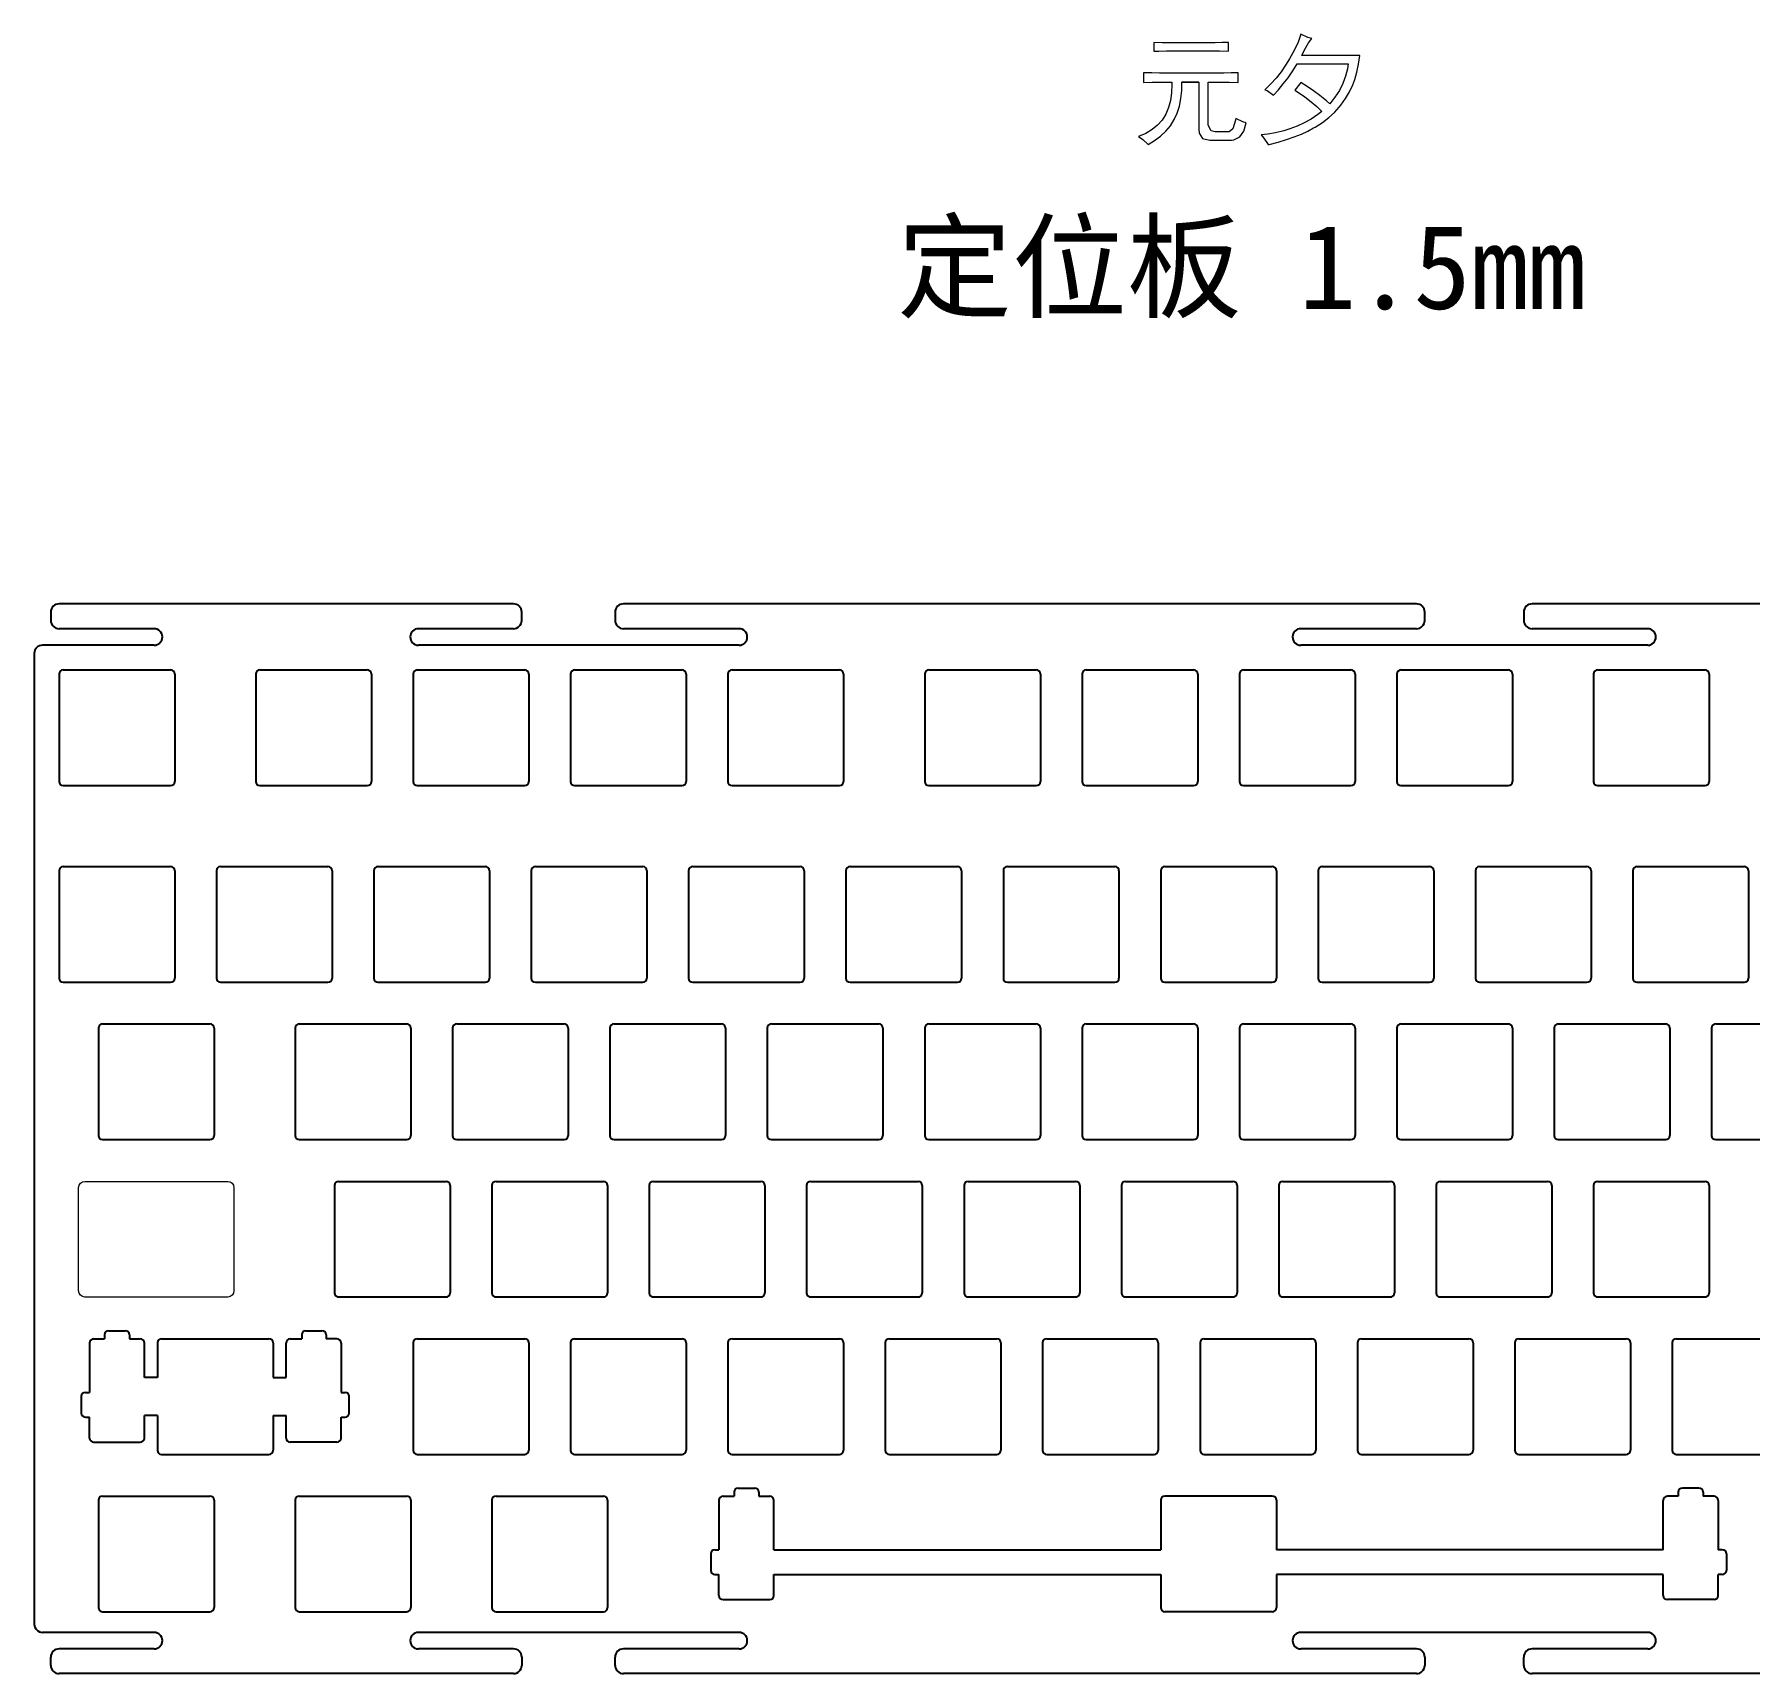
# Model space of a CAD drawing. Header units: millimetres. Extents: x 2270 to 2618, y 1811 to 2010.
# Drawn here: x 2269.5 to 2477.2, y 1811.5 to 2010 of the extents above; entities that cross this region are included whole.
import ezdxf

# ---------------------------------------------------------------- set-up
doc = ezdxf.new("R2010")
doc.units = ezdxf.units.MM
doc.layers.add('SUIT-00-06_PBL1', color=7, linetype='Continuous')
doc.styles.get("Standard").update_dxf_attribs({"font": 'arial.ttf'})

# ---------------------------------------------------------------- blocks, each defined once
blk = doc.blocks.new('block 72')
at = {"color": 7, "lineweight": 18}
blk.add_open_spline([(103.53, 179.04), (103.53, 179.04), (86.23, 179.04), (86.23, 179.04), (85.82, 179.04), (85.48, 178.7), (85.48, 178.29), (85.48, 178.29), (85.48, 165.79), (85.48, 165.79), (85.48, 165.37), (85.82, 165.04), (86.23, 165.04), (86.23, 165.04), (103.53, 165.04), (103.53, 165.04), (103.94, 165.04), (104.28, 165.37), (104.28, 165.79), (104.28, 165.79), (104.28, 178.29), (104.28, 178.29), (104.28, 178.7), (103.94, 179.04), (103.53, 179.04)], degree=3, knots=[0, 0, 0, 0, 1, 1, 1, 2, 2, 2, 3, 3, 3, 4, 4, 4, 5, 5, 5, 6, 6, 6, 7, 7, 7, 8, 8, 8, 8], dxfattribs=at)

msp = doc.modelspace()

# ---------------------------------------------------------------- linework, layer by layer
for p, q in [((2272.51, 1932.5), (2272.51, 1919.5)), ((2273.01, 1933), (2286.01, 1933)), ((2286.51, 1932.5), (2286.51, 1919.5)), ((2296.32, 1932.5), (2296.32, 1919.5)), ((2296.82, 1933), (2309.82, 1933)), ((2310.32, 1932.5), (2310.32, 1919.5)), ((2315.37, 1932.5), (2315.37, 1919.5)), ((2315.87, 1933), (2328.87, 1933)), ((2329.37, 1932.5), (2329.37, 1919.5)), ((2334.42, 1932.5), (2334.42, 1919.5)), ((2334.92, 1933), (2347.92, 1933)), ((2348.42, 1932.5), (2348.42, 1919.5)), ((2353.47, 1932.5), (2353.47, 1919.5)), ((2353.97, 1933), (2366.97, 1933)), ((2367.47, 1932.5), (2367.47, 1919.5)), ((2377.29, 1932.5), (2377.29, 1919.5)), ((2377.79, 1933), (2390.79, 1933)), ((2391.29, 1932.5), (2391.29, 1919.5)), ((2396.34, 1932.5), (2396.34, 1919.5)), ((2396.84, 1933), (2409.84, 1933)), ((2410.34, 1932.5), (2410.34, 1919.5)), ((2415.39, 1932.5), (2415.39, 1919.5)), ((2415.89, 1933), (2428.89, 1933)), ((2429.39, 1932.5), (2429.39, 1919.5)), ((2434.44, 1932.5), (2434.44, 1919.5)), ((2434.94, 1933), (2447.94, 1933)), ((2448.44, 1932.5), (2448.44, 1919.5)), ((2458.25, 1932.5), (2458.25, 1919.5)), ((2458.75, 1933), (2471.75, 1933)), ((2472.25, 1932.5), (2472.25, 1919.5)), ((2273.01, 1919), (2286.01, 1919)), ((2296.82, 1919), (2309.82, 1919)), ((2315.87, 1919), (2328.87, 1919)), ((2334.92, 1919), (2347.92, 1919)), ((2353.97, 1919), (2366.97, 1919)), ((2377.79, 1919), (2390.79, 1919)), ((2396.84, 1919), (2409.84, 1919)), ((2415.89, 1919), (2428.89, 1919)), ((2434.94, 1919), (2447.94, 1919)), ((2458.75, 1919), (2471.75, 1919)), ((2272.51, 1908.69), (2272.51, 1895.69)), ((2273.01, 1909.19), (2286.01, 1909.19)), ((2286.51, 1908.69), (2286.51, 1895.69)), ((2291.56, 1908.69), (2291.56, 1895.69)), ((2292.06, 1909.19), (2305.06, 1909.19)), ((2305.56, 1908.69), (2305.56, 1895.69)), ((2310.61, 1908.69), (2310.61, 1895.69)), ((2311.11, 1909.19), (2324.11, 1909.19)), ((2324.61, 1908.69), (2324.61, 1895.69)), ((2329.66, 1908.69), (2329.66, 1895.69)), ((2330.16, 1909.19), (2343.16, 1909.19)), ((2343.66, 1908.69), (2343.66, 1895.69)), ((2348.71, 1908.69), (2348.71, 1895.69)), ((2349.21, 1909.19), (2362.21, 1909.19)), ((2362.71, 1908.69), (2362.71, 1895.69)), ((2367.76, 1908.69), (2367.76, 1895.69)), ((2368.26, 1909.19), (2381.26, 1909.19)), ((2381.76, 1908.69), (2381.76, 1895.69)), ((2386.81, 1908.69), (2386.81, 1895.69)), ((2387.31, 1909.19), (2400.31, 1909.19)), ((2400.81, 1908.69), (2400.81, 1895.69)), ((2405.86, 1908.69), (2405.86, 1895.69)), ((2406.36, 1909.19), (2419.36, 1909.19)), ((2419.86, 1908.69), (2419.86, 1895.69)), ((2424.91, 1908.69), (2424.91, 1895.69)), ((2425.41, 1909.19), (2438.41, 1909.19)), ((2438.91, 1908.69), (2438.91, 1895.69)), ((2443.96, 1908.69), (2443.96, 1895.69)), ((2444.46, 1909.19), (2457.46, 1909.19)), ((2457.96, 1908.69), (2457.96, 1895.69)), ((2463.01, 1908.69), (2463.01, 1895.69)), ((2463.51, 1909.19), (2476.51, 1909.19)), ((2477.01, 1908.69), (2477.01, 1895.69)), ((2273.01, 1895.19), (2286.01, 1895.19)), ((2292.06, 1895.19), (2305.06, 1895.19)), ((2311.11, 1895.19), (2324.11, 1895.19)), ((2330.16, 1895.19), (2343.16, 1895.19)), ((2349.21, 1895.19), (2362.21, 1895.19)), ((2368.26, 1895.19), (2381.26, 1895.19)), ((2387.31, 1895.19), (2400.31, 1895.19)), ((2406.36, 1895.19), (2419.36, 1895.19)), ((2425.41, 1895.19), (2438.41, 1895.19)), ((2444.46, 1895.19), (2457.46, 1895.19)), ((2463.51, 1895.19), (2476.51, 1895.19)), ((2277.27, 1889.64), (2277.27, 1876.64)), ((2277.77, 1890.14), (2290.77, 1890.14)), ((2291.27, 1889.64), (2291.27, 1876.64)), ((2301.09, 1889.64), (2301.09, 1876.64)), ((2301.59, 1890.14), (2314.59, 1890.14)), ((2315.09, 1889.64), (2315.09, 1876.64)), ((2320.14, 1889.64), (2320.14, 1876.64)), ((2320.64, 1890.14), (2333.64, 1890.14)), ((2334.14, 1889.64), (2334.14, 1876.64)), ((2339.19, 1889.64), (2339.19, 1876.64)), ((2339.69, 1890.14), (2352.69, 1890.14)), ((2353.19, 1889.64), (2353.19, 1876.64)), ((2358.24, 1889.64), (2358.24, 1876.64)), ((2358.74, 1890.14), (2371.74, 1890.14)), ((2372.24, 1889.64), (2372.24, 1876.64)), ((2377.29, 1889.64), (2377.29, 1876.64)), ((2377.79, 1890.14), (2390.79, 1890.14)), ((2391.29, 1889.64), (2391.29, 1876.64)), ((2396.34, 1889.64), (2396.34, 1876.64)), ((2396.84, 1890.14), (2409.84, 1890.14)), ((2410.34, 1889.64), (2410.34, 1876.64)), ((2415.39, 1889.64), (2415.39, 1876.64)), ((2415.89, 1890.14), (2428.89, 1890.14)), ((2429.39, 1889.64), (2429.39, 1876.64)), ((2434.44, 1889.64), (2434.44, 1876.64)), ((2434.94, 1890.14), (2447.94, 1890.14)), ((2448.44, 1889.64), (2448.44, 1876.64)), ((2453.49, 1889.64), (2453.49, 1876.64)), ((2453.99, 1890.14), (2466.99, 1890.14)), ((2467.49, 1889.64), (2467.49, 1876.64)), ((2472.54, 1889.64), (2472.54, 1876.64)), ((2473.04, 1890.14), (2486.04, 1890.14)), ((2277.77, 1876.14), (2290.77, 1876.14)), ((2301.59, 1876.14), (2314.59, 1876.14)), ((2320.64, 1876.14), (2333.64, 1876.14)), ((2339.69, 1876.14), (2352.69, 1876.14)), ((2358.74, 1876.14), (2371.74, 1876.14)), ((2377.79, 1876.14), (2390.79, 1876.14)), ((2396.84, 1876.14), (2409.84, 1876.14)), ((2415.89, 1876.14), (2428.89, 1876.14)), ((2434.94, 1876.14), (2447.94, 1876.14)), ((2453.99, 1876.14), (2466.99, 1876.14)), ((2473.04, 1876.14), (2486.04, 1876.14)), ((2306.35, 1871.09), (2319.35, 1871.09)), ((2325.4, 1871.09), (2338.4, 1871.09)), ((2344.45, 1871.09), (2357.45, 1871.09)), ((2363.5, 1871.09), (2376.5, 1871.09)), ((2382.55, 1871.09), (2395.55, 1871.09)), ((2401.6, 1871.09), (2414.6, 1871.09)), ((2420.65, 1871.09), (2433.65, 1871.09)), ((2439.7, 1871.09), (2452.7, 1871.09)), ((2458.75, 1871.09), (2471.75, 1871.09)), ((2305.85, 1870.59), (2305.85, 1857.59)), ((2319.85, 1870.59), (2319.85, 1857.59)), ((2324.9, 1870.59), (2324.9, 1857.59)), ((2338.9, 1870.59), (2338.9, 1857.59)), ((2343.95, 1870.59), (2343.95, 1857.59)), ((2357.95, 1870.59), (2357.95, 1857.59)), ((2363, 1870.59), (2363, 1857.59)), ((2377, 1870.59), (2377, 1857.59)), ((2382.05, 1870.59), (2382.05, 1857.59)), ((2396.05, 1870.59), (2396.05, 1857.59)), ((2401.1, 1870.59), (2401.1, 1857.59)), ((2415.1, 1870.59), (2415.1, 1857.59)), ((2420.15, 1870.59), (2420.15, 1857.59)), ((2434.15, 1870.59), (2434.15, 1857.59)), ((2439.2, 1870.59), (2439.2, 1857.59)), ((2453.2, 1870.59), (2453.2, 1857.59)), ((2458.25, 1870.59), (2458.25, 1857.59)), ((2472.25, 1870.59), (2472.25, 1857.59)), ((2306.35, 1857.09), (2319.35, 1857.09)), ((2325.4, 1857.09), (2338.4, 1857.09)), ((2344.45, 1857.09), (2357.45, 1857.09)), ((2363.5, 1857.09), (2376.5, 1857.09)), ((2382.55, 1857.09), (2395.55, 1857.09)), ((2401.6, 1857.09), (2414.6, 1857.09)), ((2420.65, 1857.09), (2433.65, 1857.09)), ((2439.7, 1857.09), (2452.7, 1857.09)), ((2458.75, 1857.09), (2471.75, 1857.09)), ((2278.02, 1852.51), (2278.02, 1852.01)), ((2278.52, 1853.01), (2280.52, 1853.01)), ((2281.02, 1852.51), (2281.02, 1852.01)), ((2301.88, 1852.51), (2301.88, 1852.02)), ((2302.38, 1853.01), (2304.32, 1853.01)), ((2304.82, 1852.51), (2304.82, 1852.01)), ((2276.19, 1851.51), (2276.19, 1845.54)), ((2276.69, 1852.01), (2278.02, 1852.01)), ((2281.02, 1852.01), (2282.34, 1852.01)), ((2282.84, 1847.34), (2282.84, 1851.51)), ((2284.42, 1851.54), (2284.42, 1847.34)), ((2284.92, 1852.04), (2297.92, 1852.04)), ((2298.42, 1851.54), (2298.42, 1847.34)), ((2299.99, 1847.34), (2299.99, 1851.52)), ((2300.49, 1852.02), (2301.88, 1852.02)), ((2306.14, 1852.01), (2304.82, 1852.01)), ((2306.64, 1851.51), (2306.64, 1845.54)), ((2315.37, 1851.54), (2315.37, 1838.54)), ((2315.87, 1852.04), (2328.87, 1852.04)), ((2329.37, 1851.54), (2329.37, 1838.54)), ((2334.42, 1851.54), (2334.42, 1838.54)), ((2334.92, 1852.04), (2347.92, 1852.04)), ((2348.42, 1851.54), (2348.42, 1838.54)), ((2353.47, 1851.54), (2353.47, 1838.54)), ((2353.97, 1852.04), (2366.97, 1852.04)), ((2367.47, 1851.54), (2367.47, 1838.54)), ((2372.52, 1851.54), (2372.52, 1838.54)), ((2373.02, 1852.04), (2386.02, 1852.04)), ((2386.52, 1851.54), (2386.52, 1838.54)), ((2391.57, 1851.54), (2391.57, 1838.54)), ((2392.07, 1852.04), (2405.07, 1852.04)), ((2405.57, 1851.54), (2405.57, 1838.54)), ((2410.62, 1851.54), (2410.62, 1838.54)), ((2411.12, 1852.04), (2424.12, 1852.04)), ((2424.62, 1851.54), (2424.62, 1838.54)), ((2429.67, 1851.54), (2429.67, 1838.54)), ((2430.17, 1852.04), (2443.17, 1852.04)), ((2443.67, 1851.54), (2443.67, 1838.54)), ((2448.72, 1851.54), (2448.72, 1838.54)), ((2449.22, 1852.04), (2462.22, 1852.04)), ((2462.72, 1851.54), (2462.72, 1838.54)), ((2467.77, 1851.54), (2467.77, 1838.54)), ((2468.27, 1852.04), (2481.27, 1852.04)), ((2284.42, 1847.34), (2282.84, 1847.34)), ((2298.42, 1847.34), (2299.99, 1847.34)), ((2275.19, 1845.04), (2275.19, 1843.04)), ((2275.69, 1845.54), (2276.19, 1845.54)), ((2306.64, 1845.54), (2307.14, 1845.54)), ((2307.64, 1843.04), (2307.64, 1845.04)), ((2275.69, 1842.54), (2276.19, 1842.54)), ((2276.19, 1840.01), (2276.19, 1842.54)), ((2284.42, 1842.74), (2282.84, 1842.74)), ((2282.84, 1840.01), (2282.84, 1842.74)), ((2284.42, 1842.74), (2284.42, 1838.54)), ((2298.42, 1842.74), (2299.99, 1842.74)), ((2298.42, 1842.74), (2298.42, 1838.54)), ((2299.99, 1840.01), (2299.99, 1842.74)), ((2306.64, 1840.01), (2306.64, 1842.54)), ((2306.64, 1842.54), (2307.14, 1842.54)), ((2276.69, 1839.51), (2282.34, 1839.51)), ((2284.92, 1838.04), (2297.92, 1838.04)), ((2306.14, 1839.51), (2300.49, 1839.51)), ((2315.87, 1838.04), (2328.87, 1838.04)), ((2334.92, 1838.04), (2347.92, 1838.04)), ((2353.97, 1838.04), (2366.97, 1838.04)), ((2373.02, 1838.04), (2386.02, 1838.04)), ((2392.07, 1838.04), (2405.07, 1838.04)), ((2411.12, 1838.04), (2424.12, 1838.04)), ((2430.17, 1838.04), (2443.17, 1838.04)), ((2449.22, 1838.04), (2462.22, 1838.04)), ((2468.27, 1838.04), (2481.27, 1838.04)), ((2354.71, 1833.96), (2356.71, 1833.96)), ((2471.01, 1833.96), (2469.01, 1833.96)), ((2277.27, 1832.49), (2277.27, 1819.49)), ((2277.77, 1832.99), (2290.77, 1832.99)), ((2291.27, 1832.49), (2291.27, 1819.49)), ((2301.09, 1832.49), (2301.09, 1819.49)), ((2301.59, 1832.99), (2314.59, 1832.99)), ((2315.09, 1832.49), (2315.09, 1819.49)), ((2324.9, 1832.49), (2324.9, 1819.49)), ((2325.4, 1832.99), (2338.4, 1832.99)), ((2338.9, 1832.49), (2338.9, 1819.49)), ((2352.39, 1832.46), (2352.39, 1826.49)), ((2352.89, 1832.96), (2354.21, 1832.96)), ((2354.21, 1833.46), (2354.21, 1832.96)), ((2357.21, 1833.46), (2357.21, 1832.96)), ((2357.21, 1832.96), (2358.54, 1832.96)), ((2359.04, 1826.49), (2359.04, 1832.46)), ((2405.86, 1832.49), (2405.86, 1826.49)), ((2419.36, 1832.99), (2406.36, 1832.99)), ((2419.86, 1832.49), (2419.86, 1826.49)), ((2466.69, 1826.49), (2466.69, 1832.46)), ((2468.51, 1832.96), (2467.19, 1832.96)), ((2468.51, 1833.46), (2468.51, 1832.96)), ((2471.51, 1833.46), (2471.51, 1832.96)), ((2472.84, 1832.96), (2471.51, 1832.96)), ((2473.34, 1832.46), (2473.34, 1826.49)), ((2351.39, 1825.99), (2351.39, 1823.99)), ((2351.89, 1826.49), (2352.39, 1826.49)), ((2359.04, 1826.49), (2405.86, 1826.49)), ((2466.69, 1826.49), (2419.86, 1826.49)), ((2473.84, 1826.49), (2473.34, 1826.49)), ((2474.34, 1825.99), (2474.34, 1823.99)), ((2351.89, 1823.49), (2352.39, 1823.49)), ((2352.39, 1820.96), (2352.39, 1823.49)), ((2359.04, 1820.96), (2359.04, 1823.49)), ((2359.04, 1823.49), (2405.86, 1823.49)), ((2405.86, 1823.49), (2405.86, 1819.49)), ((2419.86, 1823.49), (2419.86, 1819.49)), ((2466.69, 1823.49), (2419.86, 1823.49)), ((2466.69, 1820.96), (2466.69, 1823.49)), ((2473.34, 1820.96), (2473.34, 1823.49)), ((2473.84, 1823.49), (2473.34, 1823.49)), ((2277.77, 1818.99), (2290.77, 1818.99)), ((2301.59, 1818.99), (2314.59, 1818.99)), ((2325.4, 1818.99), (2338.4, 1818.99)), ((2352.89, 1820.46), (2358.54, 1820.46)), ((2419.36, 1818.99), (2406.36, 1818.99)), ((2472.84, 1820.46), (2467.19, 1820.46))]:
    msp.add_line(p, q)
at = {"color": 7, "lineweight": 0}
for points in [[(2405.04, 2008.98), (2405.04, 2007.9), (2405.65, 2007.93), (2406.57, 2007.95), (2412.46, 2007.95)], [(2406.52, 2008.92), (2406.04, 2008.93), (2405.04, 2008.98)], [(2414.08, 2008.98), (2413.3, 2008.95), (2412.46, 2008.92), (2406.52, 2008.92)], [(2412.46, 2007.95), (2412.99, 2007.95), (2414.08, 2007.9), (2414.08, 2008.98)], [(2422.83, 2009.96), (2422.76, 2009.73), (2422.48, 2009), (2422.05, 2008.09), (2421.46, 2006.97)], [(2427.65, 2001.37), (2428.24, 2002.18), (2428.72, 2003.01), (2429.12, 2003.83), (2429.35, 2004.47), (2429.59, 2005.36), (2429.81, 2006.33), (2429.97, 2007.39), (2422.94, 2007.39), (2423.24, 2008), (2423.76, 2008.93), (2424.14, 2009.45), (2423.65, 2009.56), (2422.83, 2009.96)], [(2421.46, 2006.97), (2420.98, 2006.2), (2420.44, 2005.41), (2419.84, 2004.65), (2419.18, 2003.94), (2418.48, 2003.25), (2418.74, 2003.14), (2419.51, 2002.58), (2420.11, 2003.22), (2420.7, 2003.94), (2421.28, 2004.7), (2421.84, 2005.53), (2422.36, 2006.4), (2428.56, 2006.4)], [(2428.56, 2006.4), (2428.46, 2005.76), (2428.23, 2004.87), (2427.91, 2003.99), (2427.49, 2003.15), (2426.94, 2002.33), (2426.32, 2001.54)], [(2407.21, 2004.17), (2407.21, 2003.93), (2407.18, 2002.89), (2407.05, 2001.95), (2406.82, 2001.08), (2406.47, 2000.29), (2406.02, 1999.58), (2405.48, 1998.97), (2404.82, 1998.43), (2404.06, 1997.96), (2403.19, 1997.59), (2403.69, 1997.24), (2404.34, 1996.61), (2405.1, 1997.08), (2405.84, 1997.62), (2406.49, 1998.23), (2407.03, 1998.89), (2407.49, 1999.63), (2407.85, 2000.42), (2408.13, 2001.26), (2408.31, 2002.17), (2408.41, 2003.14), (2408.41, 2004.17), (2410.47, 2004.17)], [(2405.71, 2005.26), (2405.71, 2005.26), (2404.79, 2005.28), (2403.77, 2005.31)], [(2403.77, 2005.31), (2403.77, 2004.11), (2403.78, 2004.11), (2404.81, 2004.16), (2405.71, 2004.17), (2407.21, 2004.17)], [(2415.22, 2005.31), (2414.38, 2005.28), (2413.5, 2005.26), (2405.71, 2005.26)], [(2408.41, 2004.17), (2410.47, 2004.17)], [(2410.47, 2004.17), (2408.41, 2004.17), (2408.41, 2004.17)], [(2408.41, 2004.17), (2410.47, 2004.17), (2410.47, 1998.51), (2410.52, 1998)], [(2408.41, 2004.17), (2410.47, 2004.17), (2410.47, 1998.51), (2410.52, 1998)], [(2411.61, 2004.17), (2413.5, 2004.17)], [(2412.46, 1998.16), (2411.97, 1998.26), (2411.61, 1998.97), (2411.61, 2004.17)], [(2412.46, 1998.16), (2411.97, 1998.26), (2411.61, 1998.97), (2411.61, 2004.17)], [(2413.5, 2004.17), (2414.16, 2004.16), (2415.22, 2004.11), (2415.22, 2005.31)], [(2422.83, 2004.11), (2422.71, 2003.94), (2422.08, 2003.2), (2422.4, 2003.01), (2423.29, 2002.4), (2424.08, 2001.8), (2424.77, 2001.21), (2425.35, 2000.62), (2424.88, 2000.25), (2424.06, 1999.69), (2423.24, 1999.22), (2422.38, 1998.82), (2421.51, 1998.51), (2420.75, 1998.28), (2419.74, 1998.03), (2418.84, 1997.87), (2418.02, 1997.77), (2418.36, 1997.4), (2418.87, 1996.61), (2418.97, 1996.63), (2420.07, 1996.91), (2421.1, 1997.21), (2422.03, 1997.54), (2422.89, 1997.87), (2423.68, 1998.23), (2424.37, 1998.62), (2424.54, 1998.71), (2425.43, 1999.28), (2426.2, 1999.88), (2426.89, 2000.48), (2427.47, 2001.14), (2427.65, 2001.37)], [(2426.32, 2001.54), (2425.92, 2001.89), (2425.11, 2002.53), (2424.34, 2003.12), (2423.58, 2003.65), (2422.83, 2004.11)], [(2410.52, 1998), (2410.93, 1997.36), (2411.79, 1997.12), (2414.41, 1997.12), (2414.72, 1997.17), (2415.43, 1997.54), (2415.91, 1998.23), (2416.19, 1999.25), (2415.81, 1999.35), (2414.94, 1999.76)], [(2414.94, 1999.76), (2414.9, 1999.58), (2414.59, 1998.51), (2414.13, 1998.16), (2412.46, 1998.16)]]:
    msp.add_lwpolyline(points, dxfattribs=at)
for centre, radius, start, end in [((2284.01, 1937), 1, 270, 90), ((2316.01, 1937), 1, 90, 270), ((2354.82, 1937), 1, 270, 90), ((2422.82, 1937), 1, 90, 270), ((2464.81, 1937), 1, 270, 90), ((2273.01, 1932.5), 0.5, 90, 180), ((2286.01, 1932.5), 0.5, 360, 90), ((2296.82, 1932.5), 0.5, 90, 180), ((2309.82, 1932.5), 0.5, 360, 90), ((2315.87, 1932.5), 0.5, 90, 180), ((2328.87, 1932.5), 0.5, 360, 90), ((2334.92, 1932.5), 0.5, 90, 180), ((2347.92, 1932.5), 0.5, 360, 90), ((2353.97, 1932.5), 0.5, 90, 180), ((2366.97, 1932.5), 0.5, 360, 90), ((2377.79, 1932.5), 0.5, 90, 180), ((2390.79, 1932.5), 0.5, 360, 90), ((2396.84, 1932.5), 0.5, 90, 180), ((2409.84, 1932.5), 0.5, 360, 90), ((2415.89, 1932.5), 0.5, 90, 180), ((2428.89, 1932.5), 0.5, 360, 90), ((2434.94, 1932.5), 0.5, 90, 180), ((2447.94, 1932.5), 0.5, 360, 90), ((2458.75, 1932.5), 0.5, 90, 180), ((2471.75, 1932.5), 0.5, 360, 90), ((2273.01, 1919.5), 0.5, 180, 270), ((2286.01, 1919.5), 0.5, 270, 360), ((2296.82, 1919.5), 0.5, 180, 270), ((2309.82, 1919.5), 0.5, 270, 360), ((2315.87, 1919.5), 0.5, 180, 270), ((2328.87, 1919.5), 0.5, 270, 360), ((2334.92, 1919.5), 0.5, 180, 270), ((2347.92, 1919.5), 0.5, 270, 360), ((2353.97, 1919.5), 0.5, 180, 270), ((2366.97, 1919.5), 0.5, 270, 360), ((2377.79, 1919.5), 0.5, 180, 270), ((2390.79, 1919.5), 0.5, 270, 360), ((2396.84, 1919.5), 0.5, 180, 270), ((2409.84, 1919.5), 0.5, 270, 360), ((2415.89, 1919.5), 0.5, 180, 270), ((2428.89, 1919.5), 0.5, 270, 360), ((2434.94, 1919.5), 0.5, 180, 270), ((2447.94, 1919.5), 0.5, 270, 360), ((2458.75, 1919.5), 0.5, 180, 270), ((2471.75, 1919.5), 0.5, 270, 360), ((2273.01, 1908.69), 0.5, 90, 180), ((2286.01, 1908.69), 0.5, 360, 90), ((2292.06, 1908.69), 0.5, 90, 180), ((2305.06, 1908.69), 0.5, 360, 90), ((2311.11, 1908.69), 0.5, 90, 180), ((2324.11, 1908.69), 0.5, 360, 90), ((2330.16, 1908.69), 0.5, 90, 180), ((2343.16, 1908.69), 0.5, 360, 90), ((2349.21, 1908.69), 0.5, 90, 180), ((2362.21, 1908.69), 0.5, 360, 90), ((2368.26, 1908.69), 0.5, 90, 180), ((2381.26, 1908.69), 0.5, 360, 90), ((2387.31, 1908.69), 0.5, 90, 180), ((2400.31, 1908.69), 0.5, 360, 90), ((2406.36, 1908.69), 0.5, 90, 180), ((2419.36, 1908.69), 0.5, 360, 90), ((2425.41, 1908.69), 0.5, 90, 180), ((2438.41, 1908.69), 0.5, 360, 90), ((2444.46, 1908.69), 0.5, 90, 180), ((2457.46, 1908.69), 0.5, 360, 90), ((2463.51, 1908.69), 0.5, 90, 180), ((2476.51, 1908.69), 0.5, 360, 90), ((2273.01, 1895.69), 0.5, 180, 270), ((2286.01, 1895.69), 0.5, 270, 360), ((2292.06, 1895.69), 0.5, 180, 270), ((2305.06, 1895.69), 0.5, 270, 360), ((2311.11, 1895.69), 0.5, 180, 270), ((2324.11, 1895.69), 0.5, 270, 360), ((2330.16, 1895.69), 0.5, 180, 270), ((2343.16, 1895.69), 0.5, 270, 360), ((2349.21, 1895.69), 0.5, 180, 270), ((2362.21, 1895.69), 0.5, 270, 360), ((2368.26, 1895.69), 0.5, 180, 270), ((2381.26, 1895.69), 0.5, 270, 360), ((2387.31, 1895.69), 0.5, 180, 270), ((2400.31, 1895.69), 0.5, 270, 360), ((2406.36, 1895.69), 0.5, 180, 270), ((2419.36, 1895.69), 0.5, 270, 360), ((2425.41, 1895.69), 0.5, 180, 270), ((2438.41, 1895.69), 0.5, 270, 360), ((2444.46, 1895.69), 0.5, 180, 270), ((2457.46, 1895.69), 0.5, 270, 360), ((2463.51, 1895.69), 0.5, 180, 270), ((2476.51, 1895.69), 0.5, 270, 360), ((2277.77, 1889.64), 0.5, 90, 180), ((2290.77, 1889.64), 0.5, 360, 90), ((2301.59, 1889.64), 0.5, 90, 180), ((2314.59, 1889.64), 0.5, 360, 90), ((2320.64, 1889.64), 0.5, 90, 180), ((2333.64, 1889.64), 0.5, 360, 90), ((2339.69, 1889.64), 0.5, 90, 180), ((2352.69, 1889.64), 0.5, 360, 90), ((2358.74, 1889.64), 0.5, 90, 180), ((2371.74, 1889.64), 0.5, 360, 90), ((2377.79, 1889.64), 0.5, 90, 180), ((2390.79, 1889.64), 0.5, 360, 90), ((2396.84, 1889.64), 0.5, 90, 180), ((2409.84, 1889.64), 0.5, 360, 90), ((2415.89, 1889.64), 0.5, 90, 180), ((2428.89, 1889.64), 0.5, 360, 90), ((2434.94, 1889.64), 0.5, 90, 180), ((2447.94, 1889.64), 0.5, 360, 90), ((2453.99, 1889.64), 0.5, 90, 180), ((2466.99, 1889.64), 0.5, 360, 90), ((2473.04, 1889.64), 0.5, 90, 180), ((2277.77, 1876.64), 0.5, 180, 270), ((2290.77, 1876.64), 0.5, 270, 360), ((2301.59, 1876.64), 0.5, 180, 270), ((2314.59, 1876.64), 0.5, 270, 360), ((2320.64, 1876.64), 0.5, 180, 270), ((2333.64, 1876.64), 0.5, 270, 360), ((2339.69, 1876.64), 0.5, 180, 270), ((2352.69, 1876.64), 0.5, 270, 360), ((2358.74, 1876.64), 0.5, 180, 270), ((2371.74, 1876.64), 0.5, 270, 360), ((2377.79, 1876.64), 0.5, 180, 270), ((2390.79, 1876.64), 0.5, 270, 360), ((2396.84, 1876.64), 0.5, 180, 270), ((2409.84, 1876.64), 0.5, 270, 360), ((2415.89, 1876.64), 0.5, 180, 270), ((2428.89, 1876.64), 0.5, 270, 360), ((2434.94, 1876.64), 0.5, 180, 270), ((2447.94, 1876.64), 0.5, 270, 360), ((2453.99, 1876.64), 0.5, 180, 270), ((2466.99, 1876.64), 0.5, 270, 360), ((2473.04, 1876.64), 0.5, 180, 270), ((2306.35, 1870.59), 0.5, 90, 180), ((2319.35, 1870.59), 0.5, 360, 90), ((2325.4, 1870.59), 0.5, 90, 180), ((2338.4, 1870.59), 0.5, 360, 90), ((2344.45, 1870.59), 0.5, 90, 180), ((2357.45, 1870.59), 0.5, 360, 90), ((2363.5, 1870.59), 0.5, 90, 180), ((2376.5, 1870.59), 0.5, 360, 90), ((2382.55, 1870.59), 0.5, 90, 180), ((2395.55, 1870.59), 0.5, 360, 90), ((2401.6, 1870.59), 0.5, 90, 180), ((2414.6, 1870.59), 0.5, 360, 90), ((2420.65, 1870.59), 0.5, 90, 180), ((2433.65, 1870.59), 0.5, 360, 90), ((2439.7, 1870.59), 0.5, 90, 180), ((2452.7, 1870.59), 0.5, 360, 90), ((2458.75, 1870.59), 0.5, 90, 180), ((2471.75, 1870.59), 0.5, 360, 90), ((2306.35, 1857.59), 0.5, 180, 270), ((2319.35, 1857.59), 0.5, 270, 360), ((2325.4, 1857.59), 0.5, 180, 270), ((2338.4, 1857.59), 0.5, 270, 360), ((2344.45, 1857.59), 0.5, 180, 270), ((2357.45, 1857.59), 0.5, 270, 360), ((2363.5, 1857.59), 0.5, 180, 270), ((2376.5, 1857.59), 0.5, 270, 360), ((2382.55, 1857.59), 0.5, 180, 270), ((2395.55, 1857.59), 0.5, 270, 360), ((2401.6, 1857.59), 0.5, 180, 270), ((2414.6, 1857.59), 0.5, 270, 360), ((2420.65, 1857.59), 0.5, 180, 270), ((2433.65, 1857.59), 0.5, 270, 360), ((2439.7, 1857.59), 0.5, 180, 270), ((2452.7, 1857.59), 0.5, 270, 360), ((2458.75, 1857.59), 0.5, 180, 270), ((2471.75, 1857.59), 0.5, 270, 360), ((2278.52, 1852.51), 0.5, 90, 180), ((2280.52, 1852.51), 0.5, 0, 90), ((2302.38, 1852.51), 0.5, 90, 180), ((2304.32, 1852.51), 0.5, 0, 90), ((2276.69, 1851.51), 0.5, 90, 180), ((2282.34, 1851.51), 0.5, 0, 90), ((2284.92, 1851.54), 0.5, 90, 180), ((2297.92, 1851.54), 0.5, 0, 90), ((2300.49, 1851.52), 0.5, 90, 180), ((2306.14, 1851.51), 0.5, 0, 90), ((2315.87, 1851.54), 0.5, 90, 180), ((2328.87, 1851.54), 0.5, 360, 90), ((2334.92, 1851.54), 0.5, 90, 180), ((2347.92, 1851.54), 0.5, 360, 90), ((2353.97, 1851.54), 0.5, 90, 180), ((2366.97, 1851.54), 0.5, 360, 90), ((2373.02, 1851.54), 0.5, 90, 180), ((2386.02, 1851.54), 0.5, 360, 90), ((2392.07, 1851.54), 0.5, 90, 180), ((2405.07, 1851.54), 0.5, 360, 90), ((2411.12, 1851.54), 0.5, 90, 180), ((2424.12, 1851.54), 0.5, 360, 90), ((2430.17, 1851.54), 0.5, 90, 180), ((2443.17, 1851.54), 0.5, 360, 90), ((2449.22, 1851.54), 0.5, 90, 180), ((2462.22, 1851.54), 0.5, 360, 90), ((2468.27, 1851.54), 0.5, 90, 180), ((2275.69, 1845.04), 0.5, 90, 180), ((2307.14, 1845.04), 0.5, 360, 90), ((2275.69, 1843.04), 0.5, 180, 270), ((2307.14, 1843.04), 0.5, 270, 360), ((2276.69, 1840.01), 0.5, 180, 270), ((2282.34, 1840.01), 0.5, 270, 0), ((2300.49, 1840.01), 0.5, 180, 270), ((2306.14, 1840.01), 0.5, 270, 360), ((2284.92, 1838.54), 0.5, 180, 270), ((2297.92, 1838.54), 0.5, 270, 0), ((2315.87, 1838.54), 0.5, 180, 270), ((2328.87, 1838.54), 0.5, 270, 360), ((2334.92, 1838.54), 0.5, 180, 270), ((2347.92, 1838.54), 0.5, 270, 360), ((2353.97, 1838.54), 0.5, 180, 270), ((2366.97, 1838.54), 0.5, 270, 360), ((2373.02, 1838.54), 0.5, 180, 270), ((2386.02, 1838.54), 0.5, 270, 360), ((2392.07, 1838.54), 0.5, 180, 270), ((2405.07, 1838.54), 0.5, 270, 360), ((2411.12, 1838.54), 0.5, 180, 270), ((2424.12, 1838.54), 0.5, 270, 360), ((2430.17, 1838.54), 0.5, 180, 270), ((2443.17, 1838.54), 0.5, 270, 360), ((2449.22, 1838.54), 0.5, 180, 270), ((2462.22, 1838.54), 0.5, 270, 360), ((2468.27, 1838.54), 0.5, 180, 270), ((2354.71, 1833.46), 0.5, 90, 180), ((2356.71, 1833.46), 0.5, 0, 90), ((2469.01, 1833.46), 0.5, 90, 180), ((2471.01, 1833.46), 0.5, 0, 90), ((2277.77, 1832.49), 0.5, 90, 180), ((2290.77, 1832.49), 0.5, 360, 90), ((2301.59, 1832.49), 0.5, 90, 180), ((2314.59, 1832.49), 0.5, 360, 90), ((2325.4, 1832.49), 0.5, 90, 180), ((2338.4, 1832.49), 0.5, 360, 90), ((2352.89, 1832.46), 0.5, 90, 180), ((2358.54, 1832.46), 0.5, 0, 90), ((2406.36, 1832.49), 0.5, 90, 180), ((2419.36, 1832.49), 0.5, 0, 90), ((2467.19, 1832.46), 0.5, 90, 180), ((2472.84, 1832.46), 0.5, 0, 90), ((2351.89, 1825.99), 0.5, 90, 180), ((2473.84, 1825.99), 0.5, 0, 90), ((2351.89, 1823.99), 0.5, 180, 270), ((2473.84, 1823.99), 0.5, 270, 0), ((2277.77, 1819.49), 0.5, 180, 270), ((2290.77, 1819.49), 0.5, 270, 360), ((2301.59, 1819.49), 0.5, 180, 270), ((2314.59, 1819.49), 0.5, 270, 360), ((2325.4, 1819.49), 0.5, 180, 270), ((2338.4, 1819.49), 0.5, 270, 360), ((2352.89, 1820.96), 0.5, 180, 270), ((2358.54, 1820.96), 0.5, 270, 0), ((2406.36, 1819.49), 0.5, 180, 270), ((2419.36, 1819.49), 0.5, 270, 360), ((2467.19, 1820.96), 0.5, 180, 270), ((2472.84, 1820.96), 0.5, 270, 0), ((2284.01, 1815.49), 1, 270, 90), ((2316.01, 1815.49), 1, 90, 270), ((2354.82, 1815.49), 1, 270, 90), ((2422.82, 1815.49), 1, 90, 270), ((2464.81, 1815.49), 1, 270, 90)]:
    msp.add_arc(centre, radius, start, end)
at = {"layer": 'SUIT-00-06_PBL1', "color": 7, "linetype": 'Continuous'}
for p, q in [((2271.51, 1940), (2271.51, 1939)), ((2327.51, 1941), (2272.51, 1941)), ((2328.51, 1939), (2328.51, 1940)), ((2339.82, 1940), (2339.82, 1939)), ((2436.82, 1941), (2340.82, 1941)), ((2437.82, 1939), (2437.82, 1940)), ((2449.81, 1940), (2449.81, 1939)), ((2546.81, 1941), (2450.81, 1941)), ((2284.01, 1938), (2272.51, 1938)), ((2327.51, 1938), (2316.01, 1938)), ((2354.82, 1938), (2340.82, 1938)), ((2436.82, 1938), (2422.82, 1938)), ((2464.81, 1938), (2450.81, 1938)), ((2284.01, 1936), (2270.51, 1936)), ((2354.82, 1936), (2316.01, 1936)), ((2464.81, 1936), (2422.82, 1936)), ((2269.51, 1935), (2269.51, 1817.49)), ((2284.01, 1816.49), (2270.51, 1816.49)), ((2354.82, 1816.49), (2316.01, 1816.49)), ((2464.81, 1816.49), (2422.82, 1816.49)), ((2271.51, 1812.49), (2271.51, 1813.49)), ((2284.01, 1814.49), (2272.51, 1814.49)), ((2327.51, 1814.49), (2316.01, 1814.49)), ((2328.51, 1813.49), (2328.51, 1812.49)), ((2339.82, 1812.49), (2339.82, 1813.49)), ((2354.82, 1814.49), (2340.82, 1814.49)), ((2436.82, 1814.49), (2422.82, 1814.49)), ((2437.82, 1813.49), (2437.82, 1812.49)), ((2449.81, 1812.49), (2449.81, 1813.49)), ((2464.81, 1814.49), (2450.81, 1814.49)), ((2327.51, 1811.49), (2272.51, 1811.49)), ((2436.82, 1811.49), (2340.82, 1811.49)), ((2546.81, 1811.49), (2450.81, 1811.49))]:
    msp.add_line(p, q, dxfattribs=at)
for centre, start, end in [((2272.51, 1940), 90, 180), ((2327.51, 1940), 0, 90), ((2340.82, 1940), 90, 180), ((2436.82, 1940), 0, 90), ((2450.81, 1940), 90, 180), ((2272.51, 1939), 180, 270), ((2327.51, 1939), 270, 0), ((2340.82, 1939), 180, 270), ((2436.82, 1939), 270, 0), ((2450.81, 1939), 180, 270), ((2270.51, 1935), 90, 180), ((2270.51, 1817.49), 180, 270), ((2272.51, 1813.49), 90, 180), ((2327.51, 1813.49), 0, 90), ((2340.82, 1813.49), 90, 180), ((2436.82, 1813.49), 0, 90), ((2450.81, 1813.49), 90, 180), ((2272.51, 1812.49), 180, 270), ((2327.51, 1812.49), 270, 0), ((2340.82, 1812.49), 180, 270), ((2436.82, 1812.49), 270, 0), ((2450.81, 1812.49), 180, 270)]:
    msp.add_arc(centre, 1, start, end, dxfattribs=at)

# ---------------------------------------------------------------- block references
msp.add_blockref('block 72', (2189.39, 1692.04))

# ---------------------------------------------------------------- texts
at = {"insert": (2373.95, 1986.9), "char_height": 10.1924, "width": 4090.9322, "attachment_point": 1}
msp.add_mtext('{\\fSimHei|b0|i0|c134|p49;定位板 1.5mm}', dxfattribs=at)

doc.saveas('drawing.dxf')
